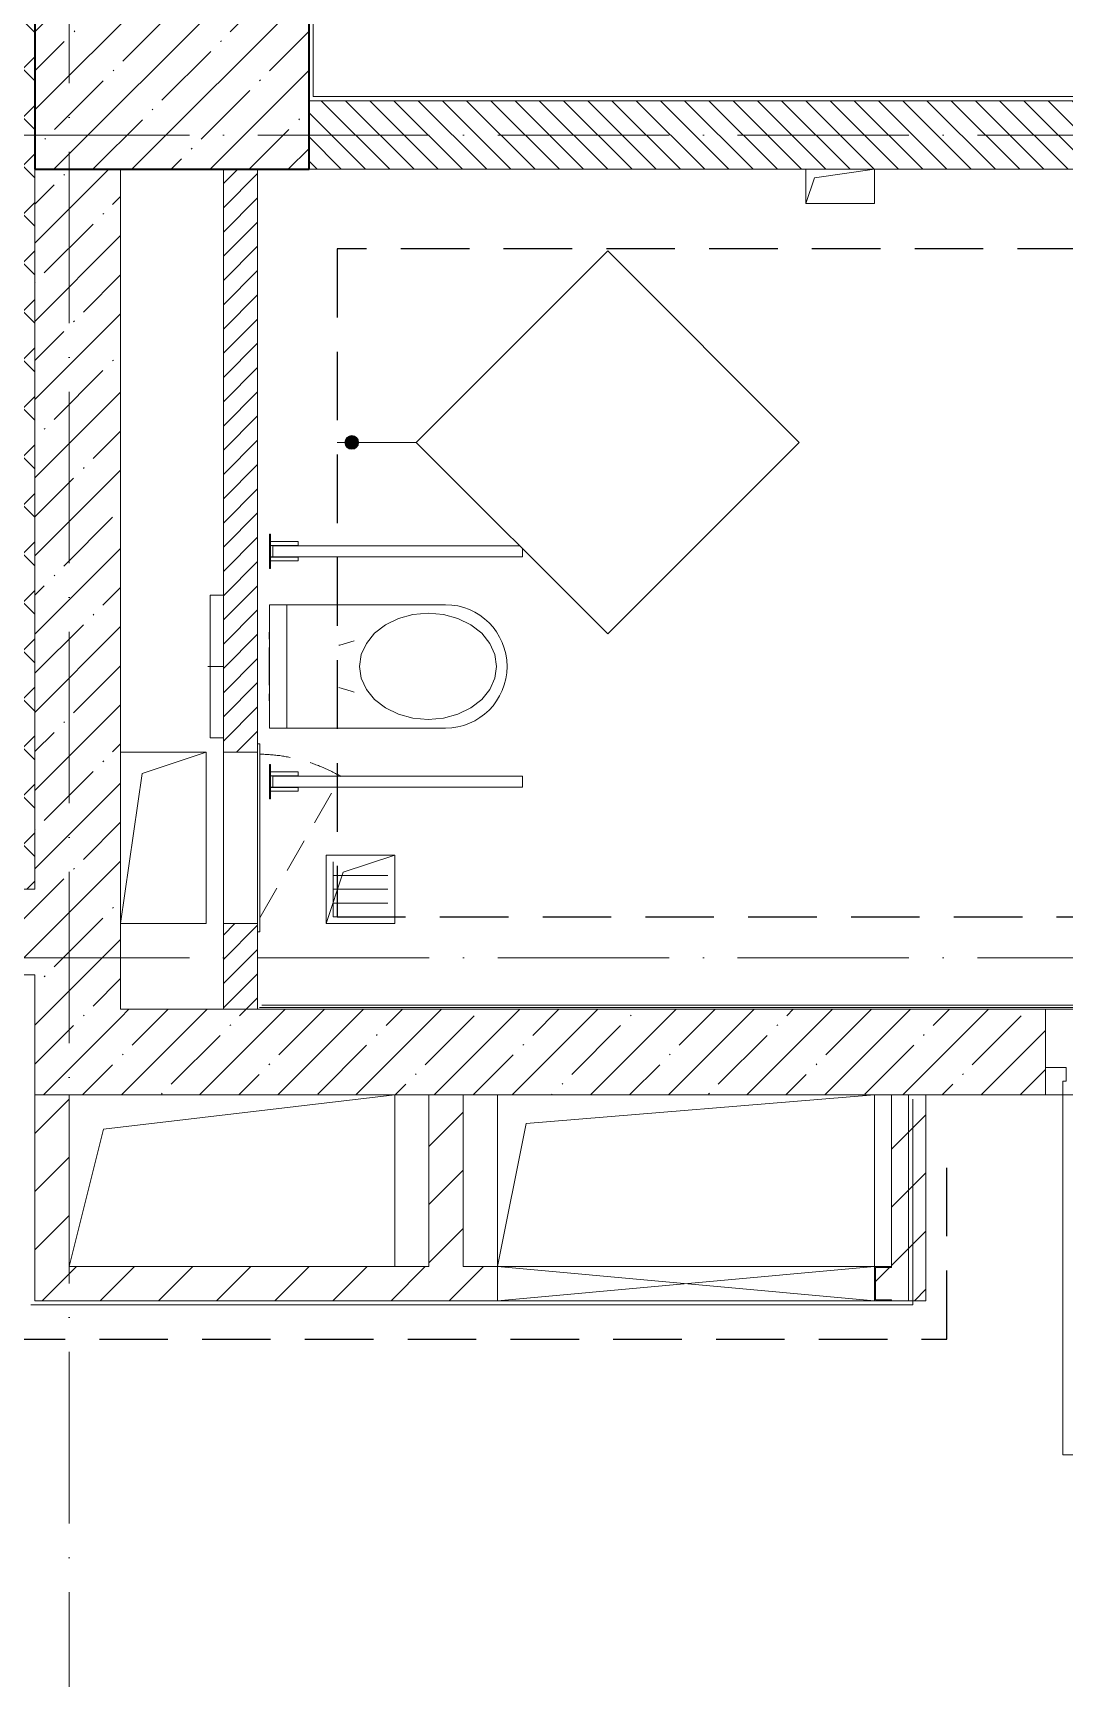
# Model space of a CAD drawing. Header units: millimetres. Extents: x -213536 to 1564669, y -45299 to 942238.
# Drawn here: x 481710 to 484720, y 512202 to 517000 of the extents above; entities that cross this region are included whole.
import ezdxf

# ---------------------------------------------------------------- set-up
doc = ezdxf.new("R2010")
doc.units = ezdxf.units.MM
for name, pattern in [('01 Штриховая _2 мм_', [300, 200, -100]), ('200_ШТРИХ_ш1п0_6_', [160, 100, -60]), ('50_200_ШТРИХ_1Т_ш5_п1_п1_', [700, 500, -100, 0, -100]), ('Штриховая _2 мм - 1 мм_', [300, 200, -100])]:
    doc.linetypes.add(name, pattern=pattern)
for name, color, linetype, lineweight in [('0-1', 7, 'Continuous', 5), ('0-2', 7, 'Continuous', 9), ('3) ЖБ 4м', 3, 'Continuous', 30), ('Каркас_Импост', 7, 'Continuous', 13), ('Линии', 7, 'Continuous', 9), ('Линии-2', 7, 'Continuous', 5), ('Несущие колонны', 7, 'Continuous', 9), ('Несущие колонны-1', 7, 'Continuous', 35), ('Обобщенные модели', 7, 'Continuous', 9), ('Общие ребра', 7, 'Continuous', 9), ('Окна', 7, 'Continuous', 9), ('Оси-2', 7, '50_200_ШТРИХ_1Т_ш5_п1_п1_', 9), ('Открывание в плане-2', 7, '200_ШТРИХ_ш1п0_6_', 9), ('Открывание-1', 7, 'Continuous', 9), ('Панель', 7, 'Continuous', 13), ('СТ-1_16', 7, '01 Штриховая _2 мм_', 90), ('Стены-1', 7, 'Continuous', 13), ('Штриховка разреза-1', 7, 'Continuous', 9), ('Элементы узлов-2', 7, 'Continuous', 9)]:
    doc.layers.add(name, color=color, linetype=linetype, lineweight=lineweight)
for name, color, linetype, lineweight, true_color in [('Обобщенные модели-1', 7, 'Continuous', 9, 0xaaaaaa), ('Сантехнические приборы-1', 7, 'Continuous', 9, 0xaaaaaa), ('СТ-1_1', 7, 'Штриховая _2 мм - 1 мм_', 90, 0x888888), ('Элементы узлов-3', 7, 'Continuous', 9, 0x3b3b3b)]:
    doc.layers.add(name, color=color, linetype=linetype, lineweight=lineweight, true_color=true_color)
doc.layers.get('0-2').off()
pattern_1 = [(45, (0, 0), (-114.04925, 114.04925), []), (45, (114.05, 0), (-114.04925, 114.04925), [201.612, -40.322, 3.353, -36.97])]
pattern_2 = [(45, (0, 0), (-84.85281, 84.85281), [])]

# ---------------------------------------------------------------- blocks, each defined once
blk = doc.blocks.new('Ос 3 эт верх часть')
at = {"layer": 'Оси-2'}
for p, q in [((481816, 534856), (481816, 500883)), ((535374.3, 516702.4), (481366, 516702.4)), ((535374.3, 514302.4), (426847.2, 514302.4))]:
    blk.add_line(p, q, dxfattribs=at)
blk = doc.blocks.new('BSC_Колонна _Прямоугольная - 500х800-V78-АИ2_03_План отделки стен 3-го этажа _Часть 1_')
at = {"layer": 'Несущие колонны'}
h = blk.add_hatch(dxfattribs=at)
h.set_pattern_fill('FP_75', color=256, style=0, pattern_type=2)
h.set_pattern_definition([(315, (-71950, 52950), (114.04925, 114.04925), []), (315, (-71950, 52835.95), (114.04925, 114.04925), [201.613, -40.323, 3.353, -36.97])])
h.paths.add_polyline_path([(-250, 400), (-250, -400), (250, -400), (250, 400), (-34.9, 400)], flags=0)
at = {"layer": 'Несущие колонны-1'}
for p, q in [((250, 400), (-250, 400)), ((-250, 400), (-250, -400)), ((250, -400), (250, 400)), ((-250, -400), (250, -400))]:
    blk.add_line(p, q, dxfattribs=at)
blk = doc.blocks.new('Дверь_СКБ_1Ст_Внутренняя_ШЕР - СОШ_Д-11_Дв_1150x2100h_с_у МГН и персонала_ КЛГ-25955112-АИ2_03_План отделки стен 3-го этажа _Часть 1_')
at = {"layer": 'Каркас_Импост'}
for p, q in [((-562.5, 125), (-562.5, 45)), ((-562.5, 125), (-512.5, 125)), ((-512.5, 125), (-512.5, 85)), ((537.5, 125), (537.5, 85)), ((537.5, 125), (587.5, 125)), ((587.5, 125), (587.5, 45)), ((-502.5, 85), (-512.5, 85)), ((-502.5, 85), (-502.5, 45)), ((527.5, 85), (527.5, 45)), ((537.5, 85), (527.5, 85)), ((-562.5, 45), (-502.5, 45)), ((527.5, 45), (587.5, 45))]:
    blk.add_line(p, q, dxfattribs=at)
at = {"layer": 'Открывание-1'}
blk.add_arc((537.5, 125), 1050, 90, 180, dxfattribs=at)
at = {"layer": 'Панель'}
for p, q in [((537.5, 1175), (497.5, 1175)), ((497.5, 125), (497.5, 1175)), ((537.5, 1175), (537.5, 125)), ((537.5, 125), (497.5, 125))]:
    blk.add_line(p, q, dxfattribs=at)
blk = doc.blocks.new('SND_Унитаз_Jika_Olymp_с_инсталяцией - Унитаз_ выпуск прямой_ установка на пол_693х360х360_ PN30_12_ ХВ резьба HP DN15_ К гл_ кон П DN100-17949462-АИ2_03_План отделки стен 3-го этажа _Часть 1_')
at = {"layer": 'Сантехнические приборы-1'}
for p, q in [((0, -39), (0, 6.3)), ((-208, 0), (-208, -39)), ((208, 0), (-208, 0)), ((208, -39), (208, 0)), ((-180, -174), (-180, -687.1)), ((180, -174), (-180, -174)), ((-180, -174), (180, -174)), ((-180, -224), (-180, -174)), ((-100, -173), (-100, -174)), ((-100, -173), (-80, -173)), ((-80, -173), (-100, -173)), ((-80, -174), (-80, -173)), ((-55, -173), (-55, -174)), ((-55, -173), (55, -173)), ((-53.1, -173), (-55, -173)), ((55, -173), (53.1, -173)), ((55, -174), (55, -173)), ((80, -173), (80, -174)), ((80, -173), (100, -173)), ((100, -173), (80, -173)), ((100, -174), (100, -173)), ((180, -687.1), (180, -174)), ((180, -174), (180, -224)), ((180, -224), (-180, -224))]:
    blk.add_line(p, q, dxfattribs=at)
at = {"layer": 'Сантехнические приборы-1', "flags": 128}
for points in [[(-61.7, -376.2), (-71.7, -411.6), (-75, -420.3)], [(75, -420.3), (62.3, -378.9), (61.7, -376.2)], [(0, -836.5), (-34.5, -831.5), (-67.3, -816.7), (-96.6, -792.9), (-121.2, -761.2), (-139.7, -723.3), (-151.1, -681), (-155, -636.5), (-151.1, -592), (-139.7, -549.7), (-121.2, -511.8), (-96.6, -480.1), (-67.3, -456.3), (-34.5, -441.5), (0, -436.5)], [(0, -436.5), (34.5, -441.5), (67.3, -456.3), (96.6, -480.1), (121.2, -511.8), (139.7, -549.7), (151.1, -592), (155, -636.5), (151.1, -681), (139.7, -723.3), (121.2, -761.2), (96.6, -792.9), (67.3, -816.7), (34.5, -831.5), (0, -836.5)]]:
    blk.add_lwpolyline(points, dxfattribs=at)
at = {"layer": 'Сантехнические приборы-1'}
blk.add_arc((0, -687.1), 180, 180, 360, dxfattribs=at)
blk = doc.blocks.new('132_МГН_Поручень для унитаза_тип откидной - ПР 1Р-17949463-АИ2_03_План отделки стен 3-го этажа _Часть 1_')
at = {"layer": 'Обобщенные модели-1'}
for p, q in [((-50, -3), (-50, 0)), ((-50, 0), (50, 0)), ((50, 0), (50, -3)), ((50, -3), (-50, -3)), ((-17, -3), (-28.2, -3)), ((-28.2, -83), (-28.2, -3)), ((-17, -3), (-17, -83)), ((-16.6, -8.9), (-16.6, -4.2)), ((-16, -9.5), (-16.6, -8.9)), ((16, -9.5), (-16, -9.5)), ((-16, -738), (-16, -9.5)), ((16, -9.5), (16.6, -8.9)), ((16, -9.5), (16, -738)), ((16.6, -8.9), (16.6, -4.2)), ((28.2, -3), (17, -3)), ((17, -83), (17, -3)), ((28.2, -3), (28.2, -83)), ((-17, -83), (-28.2, -83)), ((28.2, -83), (17, -83)), ((16, -738), (-16, -738))]:
    blk.add_line(p, q, dxfattribs=at)
for centre, start, end in [((-15.3, -4.2), 90, 180), ((15.3, -4.2), 0, 90)]:
    blk.add_arc(centre, 1.24, start, end, dxfattribs=at)
blk = doc.blocks.new('132_МГН_Поручень для унитаза_тип откидной - ПР 1Р-17910367-АИ2_03_План отделки стен 3-го этажа _Часть 1_')
at = {"layer": 'Обобщенные модели-1'}
for p, q in [((-16, 729.6), (-16, 9.5)), ((16, 738), (-7.6, 738)), ((16, 9.5), (16, 738)), ((-28.2, 83), (-28.2, 3)), ((-17, 83), (-28.2, 83)), ((-17, 3), (-17, 83)), ((17, 83), (17, 3)), ((28.2, 83), (17, 83)), ((28.2, 3), (28.2, 83)), ((-50, 3), (-50, 0)), ((50, 3), (-50, 3)), ((-17, 3), (-28.2, 3)), ((-16, 9.5), (-16.6, 8.9)), ((-16.6, 8.9), (-16.6, 4.2)), ((16, 9.5), (-16, 9.5)), ((16, 9.5), (16.6, 8.9)), ((16.6, 8.9), (16.6, 4.2)), ((28.2, 3), (17, 3)), ((50, 0), (50, 3)), ((-50, 0), (50, 0))]:
    blk.add_line(p, q, dxfattribs=at)
for centre, start, end in [((-15.3, 4.2), 180, 270), ((15.3, 4.2), 270, 360)]:
    blk.add_arc(centre, 1.24, start, end, dxfattribs=at)
blk = doc.blocks.new('AR_Отверстие Ниша - Лючок-32404808-АИ2_03_План отделки стен 3-го этажа _Часть 1_')
at = {"layer": 'Окна'}
for p, q in [((-250, 50), (250, 50)), ((-250, -50), (-250, 50)), ((250, 50), (250, -50)), ((250, -50), (-250, -50))]:
    blk.add_line(p, q, dxfattribs=at)
blk = doc.blocks.new('Л_Общий_Лючок - Лючок-29684127-АИ2_03_План отделки стен 3-го этажа _Часть 1_')
at = {"layer": 'Окна'}
for p, q in [((-24, 0), (-24, -6)), ((0, 0), (-24, 0)), ((524, 0), (500, 0)), ((524, 0), (524, -6)), ((-24, -6), (524, -6))]:
    blk.add_line(p, q, dxfattribs=at)
at = {"layer": 'Открывание в плане-2'}
blk.add_line((16.4, -6), (428.6, -244), dxfattribs=at)
blk.add_arc((6, 0), 488, 330, 359.292, dxfattribs=at)
blk = doc.blocks.new('AR_Отверстие прямоугольное _в плите_ - AR_Отверстие прямоугольное _в плите_-V204-АИ2_03_План отделки стен 3-го этажа _Часть 1_')
at = {"layer": 'Обобщенные модели'}
for p, q in [((125, 250), (-125, 250)), ((-62.5, 187.5), (125, 250)), ((125, -250), (125, 250)), ((-125, -250), (-62.5, 187.5)), ((-125, -250), (125, -250))]:
    blk.add_line(p, q, dxfattribs=at)
blk = doc.blocks.new('AR_Отверстие прямоугольное _в плите_ - AR_Отверстие прямоугольное _в плите_-30459207-АИ2_03_План отделки стен 3-го этажа _Часть 1_')
at = {"layer": 'Обобщенные модели'}
for p, q in [((100, 100), (-100, 100)), ((-100, 100), (-100, -100)), ((-50, 50), (100, 100)), ((100, -100), (100, 100)), ((-100, -100), (-50, 50)), ((-100, -100), (100, -100))]:
    blk.add_line(p, q, dxfattribs=at)
blk = doc.blocks.new('AR_Отверстие прямоугольное _в плите_ - AR_Отверстие прямоугольное _в плите_-V227-АИ2_03_План отделки стен 3-го этажа _Часть 1_')
at = {"layer": 'Обобщенные модели'}
for p, q in [((-100, 50), (-100, -50)), ((-75, 25), (100, 50)), ((100, -50), (100, 50)), ((-100, -50), (-75, 25)), ((-100, -50), (100, -50))]:
    blk.add_line(p, q, dxfattribs=at)
blk = doc.blocks.new('AR_Отверстие прямоугольное _в плите_ - AR_Отверстие прямоугольное _в плите_-30552508-АИ2_03_План отделки стен 3-го этажа _Часть 1_')
at = {"layer": 'Обобщенные модели'}
for p, q in [((-550, 250), (-550, -250)), ((-466.7, 166.7), (550, 250)), ((550, -250), (550, 250)), ((-550, -250), (-466.7, 166.7))]:
    blk.add_line(p, q, dxfattribs=at)
blk = doc.blocks.new('AR_Отверстие прямоугольное _в плите_ - AR_Отверстие прямоугольное _в плите_-30552717-АИ2_03_План отделки стен 3-го этажа _Часть 1_')
at = {"layer": 'Обобщенные модели'}
for p, q in [((-375, 150), (475, 250)), ((475, -250), (475, 250)), ((-475, -250), (-375, 150))]:
    blk.add_line(p, q, dxfattribs=at)
blk = doc.blocks.new('AR_Отверстие прямоугольное _в стене_ - AR_Отверстие прямоугольное _в стене__ОВ-36926784-АИ2_03_План отделки стен 3-го этажа _Часть 1_')
at = {"layer": 'Элементы узлов-2'}
for p, q in [((-550, -50), (-550, 50)), ((-550, 50), (550, 50)), ((550, 50), (-550, -50)), ((-550, 50), (550, -50)), ((550, 50), (-550, 50)), ((-550, 50), (-550, -50)), ((550, -50), (-550, -50)), ((-550, -50), (550, -50))]:
    blk.add_line(p, q, dxfattribs=at)
blk = doc.blocks.new('154_Фахверк_СКБ_Швеллер - Тип_100_3960_зеркало-36793856-АИ2_03_План отделки стен 3-го этажа _Часть 1_')
at = {"layer": 'Обобщенные модели'}
for p, q in [((175, 50), (125, 50)), ((125, 50), (125, -50)), ((175, 47), (175, 50)), ((128, 47), (175, 47)), ((128, -47), (128, 47)), ((175, -47), (128, -47)), ((175, -50), (175, -47)), ((125, -50), (175, -50))]:
    blk.add_line(p, q, dxfattribs=at)
blk = doc.blocks.new('0125-Р-ОО-Ш2-АР-о_23_10_2024_rvt-1-АИ2_03_План отделки стен 3-го этажа _Часть 1_')
at = {"layer": 'Штриховка разреза-1'}
h = blk.add_hatch(dxfattribs=at)
h.set_pattern_fill('FP_50', color=256, style=0, pattern_type=2)
h.set_pattern_definition([(45, (0, 0), (-70.71068, 70.71068), []), (135, (0, 0), (-70.71068, -70.71068), [])])
h.paths.add_polyline_path([(52550, 69600), (52550, 87500), (52400, 87500), (52400, 69600)], flags=0)
h = blk.add_hatch(dxfattribs=at)
h.set_pattern_fill('FP_1', color=256, style=0, pattern_type=2)
h.set_pattern_definition([(135, (0, 0), (-35.35534, -35.35534), [])])
h.paths.add_polyline_path([(56821.6, 71700), (57150, 71700), (57150, 71900), (53350, 71900), (53350, 71700), (55879.4, 71700)], flags=0)
h = blk.add_hatch(dxfattribs=at)
h.set_pattern_fill('FP_2', color=256, style=0, pattern_type=2)
h.set_pattern_definition(pattern_1)
h.paths.add_polyline_path([(52800, 69000), (52800, 71700), (52550, 71700), (52550, 69000)], flags=0)
h = blk.add_hatch(dxfattribs=at)
h.set_pattern_fill('FP_38', color=256, style=0, pattern_type=2)
h.set_pattern_definition([(45, (0, 0), (-35.35534, 35.35534), [])])
h.paths.add_polyline_path([(53100, 69250), (53200, 69250), (53199, 69500), (53100, 69500), (53100, 69365.9)], flags=0)
h.paths.add_polyline_path([(53176, 70000), (53200, 70000), (53200, 71700), (53100, 71700), (53100, 70000)], flags=0)
h = blk.add_hatch(dxfattribs=at)
h.set_pattern_fill('FP_2', color=256, style=0, pattern_type=2)
h.set_pattern_definition(pattern_1)
h.paths.add_polyline_path([(52110.7, 69350), (52550, 69350), (52550, 69600), (49900, 69600), (49900, 69350)], flags=0)
h = blk.add_hatch(dxfattribs=at)
h.set_pattern_fill('FP_2', color=256, style=0, pattern_type=2)
h.set_pattern_definition(pattern_1)
h.paths.add_polyline_path([(65600, 69000), (65600, 69250), (64300, 69250), (64300, 69000), (65350, 69000)], flags=0)
h.paths.add_polyline_path([(63300, 69000), (63300, 69250), (62300, 69250), (62300, 69000)], flags=0)
h.paths.add_polyline_path([(60590.3, 69000), (61150, 69000), (61150, 69250), (56650, 69250), (56650, 69000), (59648.1, 69000)], flags=0)
h.paths.add_polyline_path([(53700, 69000), (55500, 69000), (55500, 69250), (52800, 69250), (52800, 69000), (53052.9, 69000)], flags=0)
h = blk.add_hatch(dxfattribs=at)
h.set_pattern_fill('FP_121', color=256, style=0, pattern_type=2)
h.set_pattern_definition(pattern_2)
h.paths.add_polyline_path([(52650, 68400), (52650, 69000), (52550, 69000), (52550, 68400)], flags=0)
h = blk.add_hatch(dxfattribs=at)
h.set_pattern_fill('FP_121', color=256, style=0, pattern_type=2)
h.set_pattern_definition(pattern_2)
h.paths.add_polyline_path([(53800, 68500), (53800, 69000), (53700, 69000), (53700, 68500)], flags=0)
h = blk.add_hatch(dxfattribs=at)
h.set_pattern_fill('FP_121', color=256, style=0, pattern_type=2)
h.set_pattern_definition(pattern_2)
h.paths.add_polyline_path([(55150, 68500), (55150, 69000), (55050, 69000), (55050, 68500)], flags=0)
h = blk.add_hatch(dxfattribs=at)
h.set_pattern_fill('FP_121', color=256, style=0, pattern_type=2)
h.set_pattern_definition(pattern_2)
h.paths.add_polyline_path([(55050, 68400), (55150, 68400), (55150, 68500), (55050, 68500), (55050, 68497), (55003, 68497), (55003, 68403), (55050, 68403)], flags=0)
h.paths.add_polyline_path([(53900, 68400), (53900, 68500), (52650, 68500), (52650, 68400)], flags=0)
at = {"layer": 'Линии'}
for p, q in [((53400, 69700), (53600, 69700)), ((53400, 69500), (53400, 69700)), ((53420, 69520), (53420, 69680)), ((53600, 69700), (53600, 69500)), ((53580, 69640), (53420, 69640)), ((53580, 69600), (53420, 69600)), ((53580, 69560), (53420, 69560)), ((53600, 69500), (53400, 69500)), ((53580, 69520), (53420, 69520))]:
    blk.add_line(p, q, dxfattribs=at)
at = {"layer": 'Общие ребра'}
for p, q in [((52550, 69600), (52400, 69600)), ((52400, 69600), (52550, 69600)), ((53800, 69000), (53700, 69000)), ((55150, 69000), (55050, 69000))]:
    blk.add_line(p, q, dxfattribs=at)
at = {"layer": 'Стены-1'}
for p, q in [((57150, 71900), (53350, 71900)), ((52550, 71700), (52550, 69600)), ((52550, 69600), (52550, 71700)), ((52800, 69250), (52800, 71700)), ((53100, 71700), (53100, 70000)), ((53200, 70024), (53200, 71700)), ((53350, 71700), (57150, 71700)), ((53100, 69500), (53100, 69250)), ((53200, 69250), (53200, 69476)), ((49900, 69350), (52550, 69350)), ((52550, 69350), (52550, 69000)), ((55500, 69250), (52800, 69250)), ((53100, 69250), (53200, 69250)), ((55500, 69000), (55500, 69250)), ((52550, 69000), (52550, 68400)), ((52650, 69000), (52550, 69000)), ((52550, 69000), (52800, 69000)), ((52650, 68500), (52650, 69000)), ((52800, 69000), (53700, 69000)), ((53700, 69000), (53700, 68500)), ((53800, 69000), (55050, 69000)), ((53800, 68500), (53800, 69000)), ((55050, 69000), (55050, 68500)), ((55150, 69000), (55500, 69000)), ((55150, 68500), (55150, 69000)), ((53700, 68500), (52650, 68500)), ((53900, 68500), (53800, 68500)), ((55150, 68400), (55150, 68500)), ((52550, 68400), (52650, 68400)), ((52650, 68400), (53900, 68400)), ((55050, 68400), (55150, 68400))]:
    blk.add_line(p, q, dxfattribs=at)
at = {"layer": '0-2'}
for name, p, rotation in [('BSC_Колонна _Прямоугольная - 500х800-V78-АИ2_03_План отделки стен 3-го этажа _Часть 1_', (52950, 71950), 89.9999999999999), ('132_МГН_Поручень для унитаза_тип откидной - ПР 1Р-17910367-АИ2_03_План отделки стен 3-го этажа _Часть 1_', (53235, 70586), 269.9999999999993), ('SND_Унитаз_Jika_Olymp_с_инсталяцией - Унитаз_ выпуск прямой_ установка на пол_693х360х360_ PN30_12_ ХВ резьба HP DN15_ К гл_ кон П DN100-17949462-АИ2_03_План отделки стен 3-го этажа _Часть 1_', (53061, 70250), 89.99999999999982), ('Л_Общий_Лючок - Лючок-29684127-АИ2_03_План отделки стен 3-го этажа _Часть 1_', (53200, 69500), 90.00000000000001), ('AR_Отверстие Ниша - Лючок-32404808-АИ2_03_План отделки стен 3-го этажа _Часть 1_', (53150, 69750), 270), ('132_МГН_Поручень для унитаза_тип откидной - ПР 1Р-17949463-АИ2_03_План отделки стен 3-го этажа _Часть 1_', (53235, 69914), 90.00000000000057), ('Дверь_СКБ_1Ст_Внутренняя_ШЕР - СОШ_Д-11_Дв_1150x2100h_с_у МГН и персонала_ КЛГ-25955112-АИ2_03_План отделки стен 3-го этажа _Часть 1_', (56087.5, 69125), 180)]:
    blk.add_blockref(name, p, dxfattribs=dict(at, rotation=rotation))
for name, p in [('AR_Отверстие прямоугольное _в плите_ - AR_Отверстие прямоугольное _в плите_-V227-АИ2_03_План отделки стен 3-го этажа _Часть 1_', (54900, 71650)), ('AR_Отверстие прямоугольное _в плите_ - AR_Отверстие прямоугольное _в плите_-V204-АИ2_03_План отделки стен 3-го этажа _Часть 1_', (52925, 69750)), ('AR_Отверстие прямоугольное _в плите_ - AR_Отверстие прямоугольное _в плите_-30459207-АИ2_03_План отделки стен 3-го этажа _Часть 1_', (53500, 69600)), ('AR_Отверстие прямоугольное _в плите_ - AR_Отверстие прямоугольное _в плите_-30552717-АИ2_03_План отделки стен 3-го этажа _Часть 1_', (53125, 68750)), ('AR_Отверстие прямоугольное _в плите_ - AR_Отверстие прямоугольное _в плите_-30552508-АИ2_03_План отделки стен 3-го этажа _Часть 1_', (54450, 68750)), ('AR_Отверстие прямоугольное _в стене_ - AR_Отверстие прямоугольное _в стене__ОВ-36926784-АИ2_03_План отделки стен 3-го этажа _Часть 1_', (54450, 68450)), ('154_Фахверк_СКБ_Швеллер - Тип_100_3960_зеркало-36793856-АИ2_03_План отделки стен 3-го этажа _Часть 1_', (54875, 68450))]:
    blk.add_blockref(name, p, dxfattribs=at)
blk = doc.blocks.new('3этВверх')
at = {"layer": 'Элементы узлов-3'}
blk.add_hatch(color=256, dxfattribs=at).paths.add_polyline_path([(482640.8, 515785.9), (482646, 515786.6), (482650.8, 515788.6), (482655, 515791.8), (482658.1, 515795.9), (482660.1, 515800.8), (482660.8, 515805.9), (482660.1, 515811.1), (482658.1, 515815.9), (482655, 515820.1), (482650.8, 515823.3), (482646, 515825.3), (482640.8, 515825.9), (482635.6, 515825.3), (482630.8, 515823.3), (482626.7, 515820.1), (482623.5, 515815.9), (482621.5, 515811.1), (482620.8, 515805.9), (482621.5, 515800.8), (482623.5, 515795.9), (482626.7, 515791.8), (482630.8, 515788.6), (482635.6, 515786.6)], flags=0)
at = {"layer": 'Линии-2'}
for p, q in [((483387.7, 516364.6), (482829.1, 515805.9)), ((483946.4, 515805.9), (483387.7, 516364.6)), ((482620.8, 515805.9), (482598, 515805.9)), ((482829.1, 515805.9), (482660.8, 515805.9)), ((482829.1, 515805.9), (483387.7, 515247.3)), ((483387.7, 515247.3), (483946.4, 515805.9))]:
    blk.add_line(p, q, dxfattribs=at)
for start, end in [(0, 180), (180, 0)]:
    blk.add_arc((482640.8, 515805.9), 20, start, end, dxfattribs=at)
at = {"layer": 'Общие ребра'}
blk.add_line((486661, 514157.4), (482371, 514157.4), dxfattribs=at)
at = {"layer": 'СТ-1_1', "lineweight": 25}
for p, q in [((484378, 513190.4), (484378, 513790.4)), ((481604, 513190.4), (484378, 513190.4))]:
    blk.add_line(p, q, dxfattribs=at)
at = {"layer": 'СТ-1_16', "lineweight": 25}
for p, q in [((485984, 516370.4), (482598, 516370.4)), ((482598, 516370.4), (482598, 514422.4)), ((482598, 514422.4), (486434, 514422.4))]:
    blk.add_line(p, q, dxfattribs=at)
at = {"layer": 'Стены-1'}
for p, q in [((482528, 516814.4), (482528, 517108.4)), ((482516, 516802.4), (486316, 516802.4)), ((487004, 516814.4), (482528, 516814.4)), ((481716, 514252.4), (479066, 514252.4)), ((481716, 513302.4), (481716, 514252.4)), ((486654, 514164.4), (482378, 514164.4)), ((482378, 514152.4), (486666, 514152.4)), ((484278, 513902.4), (484266, 513902.4)), ((484266, 513902.4), (484266, 513302.4)), ((484278, 513290.4), (484278, 513890.4)), ((483066, 513302.4), (481716, 513302.4)), ((484266, 513302.4), (484216, 513302.4)), ((481704, 513290.4), (484278, 513290.4))]:
    blk.add_line(p, q, dxfattribs=at)
at = {"layer": '0-1'}
blk.add_blockref('0125-Р-ОО-Ш2-АР-о_23_10_2024_rvt-1-АИ2_03_План отделки стен 3-го этажа _Часть 1_', (429166, 444902.4), dxfattribs=at)

msp = doc.modelspace()

# ---------------------------------------------------------------- block references
at = {"color": 5, "lineweight": 30}
msp.add_blockref('Ос 3 эт верх часть', (0, 0), dxfattribs=at)
at = {"layer": '3) ЖБ 4м'}
msp.add_blockref('3этВверх', (0, 0), dxfattribs=at)

doc.saveas('drawing.dxf')
